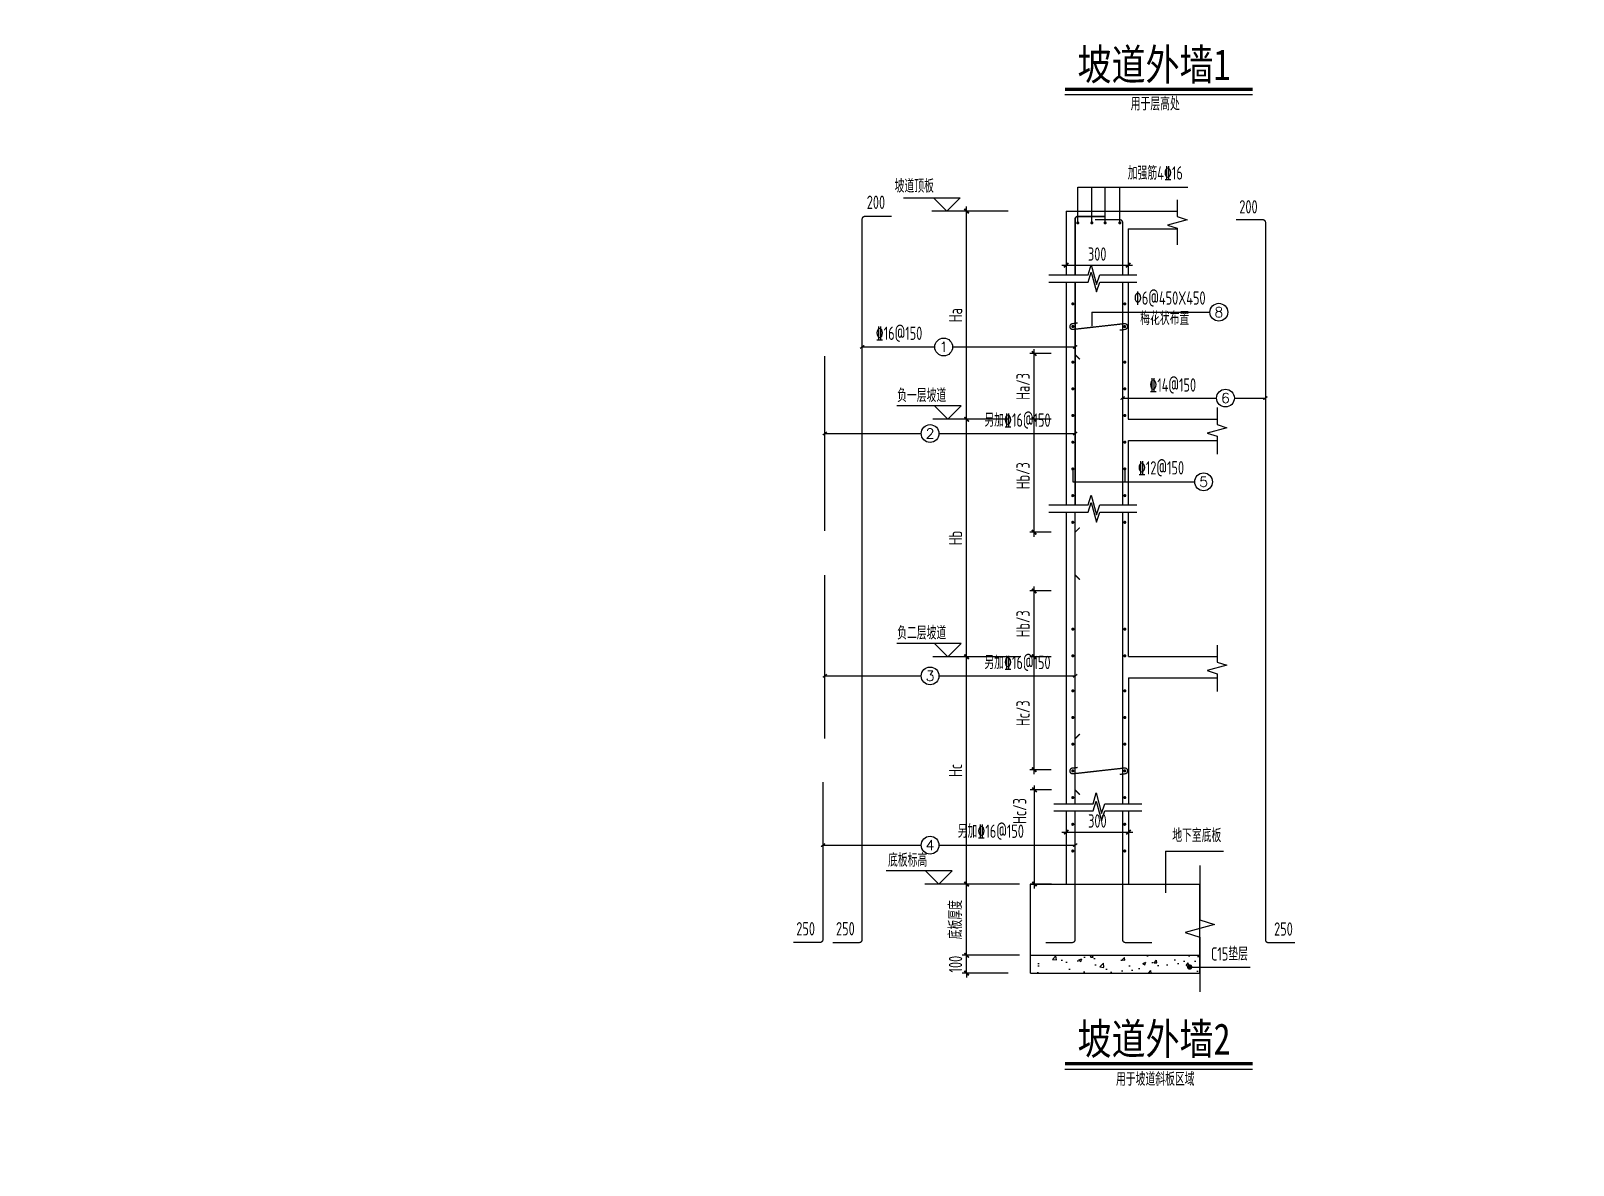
# Model space of a CAD drawing. Extents: x -351812 to 1760238, y -3195696 to 63241.
# Drawn here: x 312764 to 347414, y -1681449 to -1655957 of the extents above; entities that cross this region are included whole.
import ezdxf
from ezdxf.enums import TextEntityAlignment as Align

# ---------------------------------------------------------------- set-up
doc = ezdxf.new("R2010")
doc.units = 0
doc.header["$LTSCALE"] = 1000
doc.header["$MEASUREMENT"] = 0
for name, color, linetype in [('AXIS', 3, 'Continuous'), ('AXIS_TEXT', 7, 'Continuous'), ('DIM', 3, 'Continuous'), ('DWALL', 51, 'Continuous'), ('REIN', 1, 'Continuous'), ('TEXT', 7, 'Continuous'), ('THIN', 7, 'Continuous'), ('TITL', 100, 'Continuous'), ('WALL', 2, 'Continuous')]:
    doc.layers.add(name, color=color, linetype=linetype)
doc.styles.add('COMPLEX', font='COMPLEX')
doc.styles.add('TSSD_Dimension', font='tssdeng.shx', dxfattribs={"width": 0.7, "bigfont": 'hztxt.shx'})
doc.styles.add('TSSD_Rein', font='tssdeng.shx', dxfattribs={"width": 0.7, "bigfont": 'hztxt.shx'})
doc.styles.add('黑体', font='simhei.ttf')
doc.dimstyles.new('TSAN_50_100', dxfattribs={"dimtxt": 350, "dimasz": 100, "dimexe": 100, "dimexo": 250, "dimgap": 100, "dimtad": 2, "dimlfac": 0.5, "dimzin": 0, "dimdsep": 46, "dimtxsty": 'TSSD_Dimension', "dimblk": 'CLOSEDBLANK', "dimblk1": 'CLOSEDBLANK', "dimblk2": 'CLOSEDBLANK', "dimcen": 0, "dimdle": 100, "dimclrt": 7, "dimadec": 0, "dimazin": 0, "dimtfac": 1, "dimtdec": 0, "dimtix": 1, "dimtmove": 2, "dimatfit": 3, "dimldrblk": 'CLOSEDBLANK', "dimfxl": 1, "dimtolj": 1, "dimtzin": 0, "dimarcsym": 0})
doc.dimstyles.new('TSSD_100_100', dxfattribs={"dimtxt": 300, "dimasz": 100, "dimexe": 100, "dimexo": 250, "dimgap": 100, "dimtad": 1, "dimdec": 0, "dimzin": 0, "dimdsep": 46, "dimtxsty": 'TSSD_Dimension', "dimblk": 'ARCHTICK', "dimblk1": 'ARCHTICK', "dimblk2": 'ARCHTICK', "dimcen": 0, "dimdle": 100, "dimclrt": 7, "dimadec": 0, "dimazin": 0, "dimtfac": 1, "dimtdec": 0, "dimtix": 1, "dimtmove": 2, "dimatfit": 3, "dimfxl": 1, "dimtolj": 1, "dimtzin": 0, "dimarcsym": 0})
doc.dimstyles.new('TSSD_25_100', dxfattribs={"dimtxt": 300, "dimasz": 100, "dimexe": 100, "dimexo": 250, "dimgap": 100, "dimtad": 1, "dimdec": 0, "dimlfac": 0.25, "dimzin": 0, "dimdsep": 46, "dimtxsty": 'TSSD_Dimension', "dimblk": 'ARCHTICK', "dimblk1": 'ARCHTICK', "dimblk2": 'ARCHTICK', "dimcen": 0, "dimdle": 100, "dimclrt": 7, "dimadec": 0, "dimazin": 0, "dimtfac": 1, "dimtdec": 0, "dimtix": 1, "dimtmove": 2, "dimatfit": 3, "dimfxl": 1, "dimtolj": 1, "dimtzin": 0, "dimarcsym": 0})

# ---------------------------------------------------------------- blocks, each defined once
blk = doc.blocks.new('_ClosedBlank')
at = {"color": 0}
blk.add_lwpolyline([(0, 0, 0, 0.658, 0), (-2.5, 0, 0.658, 0.658, 0)], format="xyseb", dxfattribs=at)
blk = doc.blocks.new('*D231')
at = {"layer": 'Defpoints', "color": 0, "transparency": 16777216}
for p in [(659355, -1615724), (662275, -1615484), (663898, -1616441), (660231, -1617603), (666712, -1629133)]:
    blk.add_point(p, dxfattribs=at)
at = {"layer": 'DIM', "color": 0, "lineweight": -2, "transparency": 16777216}
blk.add_line((663844, -1616197), (663588, -1615040), dxfattribs=at)
blk.add_arc((667720, -1633681), 18994, 102.8017, 114.6769, dxfattribs=at)
at = {"layer": 'DIM', "color": 0, "lineweight": -2, "transparency": 16777216, "xscale": 100, "yscale": 100, "zscale": 100}
for p, rotation in [((663609, -1615137), 12.65083856038413), ((659700, -1616464), 204.8277665480885)]:
    blk.add_blockref('_ClosedBlank', p, dxfattribs=dict(at, rotation=rotation))
blk = doc.blocks.new('*D232')
at = {"layer": 'Defpoints', "color": 0, "transparency": 16777216}
for p in [(659355, -1615724), (657265, -1617487), (660231, -1617603), (653938, -1621626), (662721, -1631210)]:
    blk.add_point(p, dxfattribs=at)
at = {"layer": 'DIM', "color": 0, "lineweight": -2, "transparency": 16777216}
blk.add_line((653769, -1621442), (652965, -1620564), dxfattribs=at)
blk.add_arc((670550, -1639755), 25929, 115.1996, 132.279, dxfattribs=at)
at = {"layer": 'DIM', "color": 0, "lineweight": -2, "transparency": 16777216, "xscale": 100, "yscale": 100, "zscale": 100}
for p, rotation in [((659600, -1616250), 25.08907469892054), ((653032, -1620637), 222.3895292375906)]:
    blk.add_blockref('_ClosedBlank', p, dxfattribs=dict(at, rotation=rotation))
blk = doc.blocks.new('_ArchTick')
at = {"color": 0, "linetype": 'ByBlock', "const_width": 0.4}
blk.add_lwpolyline([(-0.5, -0.5), (0.5, 0.5)], dxfattribs=at)
blk = doc.blocks.new('*D327')
at = {"layer": 'Defpoints', "color": 0, "transparency": 16777216}
for p in [(333788, -1670025), (335240, -1670025), (334974, -1675132)]:
    blk.add_point(p, dxfattribs=at)
at = {"layer": 'DIM', "color": 0, "lineweight": -2, "transparency": 16777216}
for p, q in [((334990, -1670025), (333688, -1670025)), ((333788, -1675232), (333788, -1669925)), ((334724, -1675132), (333688, -1675132))]:
    blk.add_line(p, q, dxfattribs=at)
at = {"layer": 'DIM', "color": 0, "lineweight": -2, "transparency": 16777216, "xscale": 100, "yscale": 100, "zscale": 100}
for p, rotation in [((333788, -1670025), 90), ((333788, -1675132), 270)]:
    blk.add_blockref('_ArchTick', p, dxfattribs=dict(at, rotation=rotation))
at = {"layer": 'DIM', "color": 7, "transparency": 16777216, "insert": (333538, -1672578), "char_height": 300, "attachment_point": 5, "rotation": 90, "style": 'TSSD_Dimension'}
blk.add_mtext('\\A1;Hc', dxfattribs=at)
blk = doc.blocks.new('*D328')
at = {"layer": 'Defpoints', "color": 0, "transparency": 16777216}
for p in [(333788, -1660008), (334974, -1660008), (334974, -1664688)]:
    blk.add_point(p, dxfattribs=at)
at = {"layer": 'DIM', "color": 0, "lineweight": -2, "transparency": 16777216}
for p, q in [((334724, -1660008), (333688, -1660008)), ((333788, -1664788), (333788, -1659908)), ((334724, -1664688), (333688, -1664688))]:
    blk.add_line(p, q, dxfattribs=at)
at = {"layer": 'DIM', "color": 0, "lineweight": -2, "transparency": 16777216, "xscale": 100, "yscale": 100, "zscale": 100}
for p, rotation in [((333788, -1660008), 90), ((333788, -1664688), 270)]:
    blk.add_blockref('_ArchTick', p, dxfattribs=dict(at, rotation=rotation))
at = {"layer": 'DIM', "color": 7, "transparency": 16777216, "insert": (333538, -1662348), "char_height": 300, "attachment_point": 5, "rotation": 90, "style": 'TSSD_Dimension'}
blk.add_mtext('\\A1;Ha', dxfattribs=at)
blk = doc.blocks.new('*D329')
at = {"layer": 'Defpoints', "color": 0, "transparency": 16777216}
for p in [(333788, -1676732), (334974, -1676732), (334974, -1677132)]:
    blk.add_point(p, dxfattribs=at)
at = {"layer": 'DIM', "color": 0, "lineweight": -2, "transparency": 16777216}
for p, q in [((333788, -1676732), (333788, -1676632)), ((334724, -1676732), (333688, -1676732)), ((333788, -1677132), (333788, -1676732)), ((334724, -1677132), (333688, -1677132)), ((333788, -1677132), (333788, -1677232))]:
    blk.add_line(p, q, dxfattribs=at)
at = {"layer": 'DIM', "color": 0, "lineweight": -2, "transparency": 16777216, "xscale": 100, "yscale": 100, "zscale": 100}
for p, rotation in [((333788, -1676732), 270), ((333788, -1677132), 90)]:
    blk.add_blockref('_ArchTick', p, dxfattribs=dict(at, rotation=rotation))
at = {"layer": 'DIM', "color": 7, "transparency": 16777216, "insert": (333538, -1676932), "char_height": 300, "attachment_point": 5, "rotation": 90, "style": 'TSSD_Dimension'}
blk.add_mtext('\\A1;100', dxfattribs=at)
blk = doc.blocks.new('*D330')
at = {"layer": 'Defpoints', "color": 0, "transparency": 16777216}
for p in [(335305, -1664686), (335940, -1664686), (335940, -1667226)]:
    blk.add_point(p, dxfattribs=at)
at = {"layer": 'DIM', "color": 0, "lineweight": -2, "transparency": 16777216}
for p, q in [((335305, -1667326), (335305, -1664586)), ((335690, -1664686), (335205, -1664686)), ((335690, -1667226), (335205, -1667226))]:
    blk.add_line(p, q, dxfattribs=at)
at = {"layer": 'DIM', "color": 0, "lineweight": -2, "transparency": 16777216, "xscale": 100, "yscale": 100, "zscale": 100}
for p, rotation in [((335305, -1664686), 90), ((335305, -1667226), 270)]:
    blk.add_blockref('_ArchTick', p, dxfattribs=dict(at, rotation=rotation))
at = {"layer": 'DIM', "color": 7, "transparency": 16777216, "insert": (335055, -1665956), "char_height": 300, "attachment_point": 5, "rotation": 90, "style": 'TSSD_Dimension'}
blk.add_mtext('\\A1;Hb/3', dxfattribs=at)
blk = doc.blocks.new('*D331')
at = {"layer": 'Defpoints', "color": 0, "transparency": 16777216}
for p in [(335305, -1663209), (335940, -1663209), (335940, -1664686)]:
    blk.add_point(p, dxfattribs=at)
at = {"layer": 'DIM', "color": 0, "lineweight": -2, "transparency": 16777216}
for p, q in [((335305, -1664786), (335305, -1663109)), ((335690, -1663209), (335205, -1663209)), ((335690, -1664686), (335205, -1664686))]:
    blk.add_line(p, q, dxfattribs=at)
at = {"layer": 'DIM', "color": 0, "lineweight": -2, "transparency": 16777216, "xscale": 100, "yscale": 100, "zscale": 100}
for p, rotation in [((335305, -1663209), 90), ((335305, -1664686), 270)]:
    blk.add_blockref('_ArchTick', p, dxfattribs=dict(at, rotation=rotation))
at = {"layer": 'DIM', "color": 7, "transparency": 16777216, "insert": (335055, -1663948), "char_height": 300, "attachment_point": 5, "rotation": 90, "style": 'TSSD_Dimension'}
blk.add_mtext('\\A1;Ha/3', dxfattribs=at)
blk = doc.blocks.new('*D332')
at = {"layer": 'Defpoints', "color": 0, "transparency": 16777216}
for p in [(335312, -1673014), (335947, -1673014), (335947, -1675132)]:
    blk.add_point(p, dxfattribs=at)
at = {"layer": 'DIM', "color": 0, "lineweight": -2, "transparency": 16777216}
for p, q in [((335697, -1673014), (335212, -1673014)), ((335312, -1675232), (335312, -1672914)), ((335697, -1675132), (335212, -1675132))]:
    blk.add_line(p, q, dxfattribs=at)
at = {"layer": 'DIM', "color": 0, "lineweight": -2, "transparency": 16777216, "xscale": 100, "yscale": 100, "zscale": 100}
for p, rotation in [((335312, -1673014), 90), ((335312, -1675132), 270)]:
    blk.add_blockref('_ArchTick', p, dxfattribs=dict(at, rotation=rotation))
at = {"layer": 'DIM', "color": 7, "transparency": 16777216, "insert": (334979, -1673489), "char_height": 300, "attachment_point": 5, "rotation": 90, "style": 'TSSD_Dimension'}
blk.add_mtext('\\A1;Hc/3', dxfattribs=at)
blk = doc.blocks.new('_AXISO')
blk.add_circle((0, 0), 0.5)
at = {"layer": 'AXIS_TEXT', "style": 'COMPLEX', "width": 1.041667}
blk.add_attdef('A', text='', height=0.56, dxfattribs=at).set_placement((-0.25, -0.28), (0.25, -0.28), align=Align.FIT)
blk = doc.blocks.new('*D333')
at = {"layer": 'Defpoints', "color": 0, "transparency": 16777216}
for p in [(336025, -1673569), (337425, -1673569), (337425, -1673964)]:
    blk.add_point(p, dxfattribs=at)
at = {"layer": 'DIM', "color": 0, "lineweight": -2, "transparency": 16777216}
for p, q in [((336025, -1673819), (336025, -1674064)), ((337425, -1673819), (337425, -1674064)), ((335925, -1673964), (337525, -1673964))]:
    blk.add_line(p, q, dxfattribs=at)
at = {"layer": 'DIM', "color": 0, "lineweight": -2, "transparency": 16777216, "xscale": 100, "yscale": 100, "zscale": 100, "rotation": 180}
blk.add_blockref('_ArchTick', (336025, -1673964), dxfattribs=at)
at = {"layer": 'DIM', "color": 0, "lineweight": -2, "transparency": 16777216, "xscale": 100, "yscale": 100, "zscale": 100}
blk.add_blockref('_ArchTick', (337425, -1673964), dxfattribs=at)
at = {"layer": 'DIM', "color": 7, "transparency": 16777216, "insert": (336725, -1673714), "char_height": 300, "attachment_point": 5, "style": 'TSSD_Dimension'}
blk.add_mtext('\\A1;300', dxfattribs=at)
blk = doc.blocks.new('*D334')
at = {"layer": 'Defpoints', "color": 0, "transparency": 16777216}
for p in [(333788, -1675132), (335224, -1675132), (335224, -1676732)]:
    blk.add_point(p, dxfattribs=at)
at = {"layer": 'DIM', "color": 0, "lineweight": -2, "transparency": 16777216}
for p, q in [((334974, -1675132), (333688, -1675132)), ((333788, -1676832), (333788, -1675032)), ((334974, -1676732), (333688, -1676732))]:
    blk.add_line(p, q, dxfattribs=at)
at = {"layer": 'DIM', "color": 0, "lineweight": -2, "transparency": 16777216, "xscale": 100, "yscale": 100, "zscale": 100}
for p, rotation in [((333788, -1675132), 90), ((333788, -1676732), 270)]:
    blk.add_blockref('_ArchTick', p, dxfattribs=dict(at, rotation=rotation))
at = {"layer": 'DIM', "color": 7, "transparency": 16777216, "insert": (333538, -1675932), "char_height": 300, "attachment_point": 5, "rotation": 90, "style": 'TSSD_Dimension'}
blk.add_mtext('\\A1;底板厚度', dxfattribs=at)
blk = doc.blocks.new('*D335')
at = {"layer": 'Defpoints', "color": 0, "transparency": 16777216}
for p in [(336025, -1660829), (337417, -1660829), (337417, -1661224)]:
    blk.add_point(p, dxfattribs=at)
at = {"layer": 'DIM', "color": 0, "lineweight": -2, "transparency": 16777216}
for p, q in [((336025, -1661079), (336025, -1661324)), ((337417, -1661079), (337417, -1661324)), ((335925, -1661224), (337517, -1661224))]:
    blk.add_line(p, q, dxfattribs=at)
at = {"layer": 'DIM', "color": 0, "lineweight": -2, "transparency": 16777216, "xscale": 100, "yscale": 100, "zscale": 100, "rotation": 180}
blk.add_blockref('_ArchTick', (336025, -1661224), dxfattribs=at)
at = {"layer": 'DIM', "color": 0, "lineweight": -2, "transparency": 16777216, "xscale": 100, "yscale": 100, "zscale": 100}
blk.add_blockref('_ArchTick', (337417, -1661224), dxfattribs=at)
at = {"layer": 'DIM', "color": 7, "transparency": 16777216, "insert": (336721, -1660974), "char_height": 300, "attachment_point": 5, "style": 'TSSD_Dimension'}
blk.add_mtext('\\A1;300', dxfattribs=at)
blk = doc.blocks.new('*D336')
at = {"layer": 'Defpoints', "color": 0, "transparency": 16777216}
for p in [(333788, -1664688), (334974, -1664688), (334990, -1670025)]:
    blk.add_point(p, dxfattribs=at)
at = {"layer": 'DIM', "color": 0, "lineweight": -2, "transparency": 16777216}
for p, q in [((333788, -1670125), (333788, -1664588)), ((334724, -1664688), (333688, -1664688)), ((334740, -1670025), (333688, -1670025))]:
    blk.add_line(p, q, dxfattribs=at)
at = {"layer": 'DIM', "color": 0, "lineweight": -2, "transparency": 16777216, "xscale": 100, "yscale": 100, "zscale": 100}
for p, rotation in [((333788, -1664688), 90), ((333788, -1670025), 270)]:
    blk.add_blockref('_ArchTick', p, dxfattribs=dict(at, rotation=rotation))
at = {"layer": 'DIM', "color": 7, "transparency": 16777216, "insert": (333538, -1667356), "char_height": 300, "attachment_point": 5, "rotation": 90, "style": 'TSSD_Dimension'}
blk.add_mtext('\\A1;Hb', dxfattribs=at)
blk = doc.blocks.new('*D337')
at = {"layer": 'Defpoints', "color": 0, "transparency": 16777216}
for p in [(335305, -1670023), (335940, -1670023), (335940, -1672562)]:
    blk.add_point(p, dxfattribs=at)
at = {"layer": 'DIM', "color": 0, "lineweight": -2, "transparency": 16777216}
for p, q in [((335690, -1670023), (335205, -1670023)), ((335305, -1672662), (335305, -1669923)), ((335690, -1672562), (335205, -1672562))]:
    blk.add_line(p, q, dxfattribs=at)
at = {"layer": 'DIM', "color": 0, "lineweight": -2, "transparency": 16777216, "xscale": 100, "yscale": 100, "zscale": 100}
for p, rotation in [((335305, -1670023), 90), ((335305, -1672562), 270)]:
    blk.add_blockref('_ArchTick', p, dxfattribs=dict(at, rotation=rotation))
at = {"layer": 'DIM', "color": 7, "transparency": 16777216, "insert": (335055, -1671293), "char_height": 300, "attachment_point": 5, "rotation": 90, "style": 'TSSD_Dimension'}
blk.add_mtext('\\A1;Hc/3', dxfattribs=at)
blk = doc.blocks.new('*D338')
at = {"layer": 'Defpoints', "color": 0, "transparency": 16777216}
for p in [(335305, -1668546), (335940, -1668546), (335940, -1670023)]:
    blk.add_point(p, dxfattribs=at)
at = {"layer": 'DIM', "color": 0, "lineweight": -2, "transparency": 16777216}
for p, q in [((335690, -1668546), (335205, -1668546)), ((335305, -1670123), (335305, -1668446)), ((335690, -1670023), (335205, -1670023))]:
    blk.add_line(p, q, dxfattribs=at)
at = {"layer": 'DIM', "color": 0, "lineweight": -2, "transparency": 16777216, "xscale": 100, "yscale": 100, "zscale": 100}
for p, rotation in [((335305, -1668546), 90), ((335305, -1670023), 270)]:
    blk.add_blockref('_ArchTick', p, dxfattribs=dict(at, rotation=rotation))
at = {"layer": 'DIM', "color": 7, "transparency": 16777216, "insert": (335055, -1669284), "char_height": 300, "attachment_point": 5, "rotation": 90, "style": 'TSSD_Dimension'}
blk.add_mtext('\\A1;Hb/3', dxfattribs=at)

msp = doc.modelspace()

# ---------------------------------------------------------------- hatches: boundary and pattern name
at = {"layer": 'DWALL', "linetype": 'Continuous'}
h = msp.add_hatch(dxfattribs=at)
h.set_pattern_fill('混凝土', color=2, scale=100, style=0)
h.set_pattern_definition([(50, (309033.4, -1672886.65), (717.26, -62.752), [75, -825]), (355, (309033.4, -1672886.65), (-138.751, 752.192), [60, -660]), (100.4514, (309093.2, -1672891.9), (578.51, 689.44), [63.74, -701.142]), (46.1842, (309033.4, -1672686.65), (1067.24, -165.52), [112.5, -1237.5]), (96.6356, (309122.3, -1672700.4), (934.663, 974.118), [95.61, -1051.713]), (351.184, (309033.4, -1672686.6), (934.66, 974.12), [90, -990]), (21, (309133.4, -1672736.65), (596.907, -402.619), [75, -825]), (326, (309133.4, -1672736.65), (243.315, 725.15), [60, -660]), (71.4514, (309183.15, -1672770.2), (840.223, 322.53), [63.74, -701.142]), (37.5, (309033.4, -1672886.65), (12.1599, 332.8939), [0, -652, 0, -670, 0, -662.5]), (7.5, (309033.4, -1672886.65), (263.0695, 394.4117), [0, -382, 0, -637, 0, -252.5]), (327.5, (308810.4, -1672886.65), (533.8224, -22.5549), [0, -250, 0, -780, 0, -1035]), (317.5, (308710.4, -1672886.65), (583.186, 100.105), [0, -325, 0, -518, 0, -735])])
h.paths.add_polyline_path([(335224.318, -1676732.054), (335224.318, -1677132.054), (337224.521, -1677132.054), (337224.521, -1676732.054)])
h.paths.add_polyline_path([(339024.725, -1676732.054), (337224.521, -1676732.054), (337224.521, -1677132.054), (339024.725, -1677132.054)])

# ---------------------------------------------------------------- linework, layer by layer
at = {"layer": 'DIM'}
for p, q in [((333951.029, -1660007.864), (333006.955, -1660007.864)), ((334097.769, -1664688.077), (333026.131, -1664688.077)), ((334097.769, -1670024.815), (333026.131, -1670024.815)), ((334029.42, -1675132.054), (332846.411, -1675132.054))]:
    msp.add_line(p, q, dxfattribs=at)
at = {"layer": 'DWALL', "color": 2, "linetype": 'Continuous'}
for p, q in [((336024.521, -1660007.864), (336024.521, -1661439.662)), ((336024.521, -1660007.864), (338518.831, -1660007.864)), ((337416.521, -1660407.864), (338518.831, -1660407.864)), ((337416.521, -1660407.864), (337416.521, -1661439.662)), ((336024.521, -1661603.532), (336024.521, -1666611.594)), ((337416.521, -1661603.532), (337416.521, -1664684.035)), ((337416.521, -1664684.035), (339413.583, -1664684.035)), ((337416.521, -1665164.035), (337416.521, -1666611.594)), ((337424.521, -1665164.035), (339413.583, -1665164.035)), ((336024.521, -1666775.463), (336024.521, -1667176.188)), ((337416.521, -1666775.463), (337416.521, -1670020.773)), ((336024.521, -1667176.188), (336024.521, -1673325.366)), ((337424.521, -1670020.773), (339413.583, -1670020.773)), ((337424.521, -1670500.773), (337424.521, -1673325.366)), ((337424.521, -1670500.773), (339413.583, -1670500.773)), ((336024.521, -1673489.236), (336024.521, -1675132.054)), ((337424.521, -1673489.236), (337424.521, -1675132.054)), ((335224.318, -1675132.054), (339024.725, -1675132.054)), ((335224.318, -1677132.054), (335224.318, -1675132.054)), ((339024.725, -1677132.054), (339024.725, -1675132.054)), ((335224.318, -1676732.054), (339024.725, -1676732.054)), ((335224.318, -1677132.054), (339024.725, -1677132.054))]:
    msp.add_line(p, q, dxfattribs=at)
for points in [[(338518.831, -1659753.312), (338518.831, -1660131.281), (338738.831, -1660201.281), (338298.831, -1660321.281), (338518.831, -1660391.281), (338518.831, -1660765.98)], [(335635.438, -1661439.662), (336517.954, -1661439.662), (336587.954, -1661219.662), (336707.954, -1661659.662), (336777.954, -1661439.662), (337613.898, -1661439.662)], [(335635.438, -1661603.532), (336517.954, -1661603.532), (336587.954, -1661383.532), (336707.954, -1661823.532), (336777.954, -1661603.532), (337613.898, -1661603.532)], [(339413.583, -1664424.988), (339413.583, -1664807.452), (339633.583, -1664877.452), (339193.583, -1664997.452), (339413.583, -1665067.452), (339413.583, -1665470.212)], [(335635.438, -1666611.594), (336517.954, -1666611.594), (336587.954, -1666391.594), (336707.954, -1666831.594), (336777.954, -1666611.594), (337613.898, -1666611.594)], [(335635.438, -1666775.463), (336517.954, -1666775.463), (336587.954, -1666555.463), (336707.954, -1666995.463), (336777.954, -1666775.463), (337613.898, -1666775.463)], [(339413.583, -1669761.726), (339413.583, -1670144.19), (339633.583, -1670214.19), (339193.583, -1670334.19), (339413.583, -1670404.19), (339413.583, -1670806.95)], [(335746.827, -1673325.366), (336629.343, -1673325.366), (336699.343, -1673079.933), (336819.343, -1673545.366), (336889.343, -1673325.366), (337725.288, -1673325.366)], [(335746.827, -1673489.236), (336629.343, -1673489.236), (336699.343, -1673269.236), (336819.343, -1673709.236), (336889.343, -1673489.236), (337725.288, -1673489.236)]]:
    msp.add_lwpolyline(points, dxfattribs=at)
at = {"layer": 'REIN', "linetype": 'Continuous', "const_width": 30}
for points in [[(332103.705, -1660127.614), (331503.705, -1660127.614, 0.414213562), (331439.705, -1660191.614), (331439.705, -1676382.396, -0.414213562), (331375.705, -1676446.396), (330775.705, -1676446.396)], [(336670.149, -1660200.871), (337227.658, -1660200.871, -0.414213562), (337291.658, -1660264.871), (337291.658, -1661439.662)], [(339839.286, -1660201.688), (340439.286, -1660201.688, -0.414213562), (340503.286, -1660265.688), (340503.286, -1670008.618)], [(341167.286, -1676448.548), (340567.286, -1676448.548, -0.414213562), (340503.286, -1676384.548), (340503.286, -1668375.767)], [(336224.521, -1673489.236), (336224.521, -1676382.396, -0.414213562), (336160.521, -1676446.396), (335560.521, -1676446.396)], [(337291.658, -1673489.236), (337291.658, -1676382.396, 0.414213562), (337355.658, -1676446.396), (337955.658, -1676446.396)]]:
    msp.add_lwpolyline(points, format="xyb", dxfattribs=at)
at = {"layer": 'REIN'}
for points, const_width in [([(336905.045, -1660127.614), (336288.521, -1660127.614, 0.414213562), (336224.521, -1660191.614), (336224.521, -1661439.662)], 35), ([(336282.867, -1662522.269), (336163.966, -1662538.476, 0.999930724), (336181.515, -1662667.286), (337328.871, -1662538.476, -1.000069281), (337346.42, -1662667.286), (337227.519, -1662683.493)], 30), ([(336284.766, -1672511.141), (336165.511, -1672524.492, 0.99996194), (336179.97, -1672653.686), (337333.948, -1672524.492, -1.000038061), (337348.407, -1672653.686), (337229.152, -1672667.037)], 30), ([(330560.139, -1672836.235), (330560.139, -1676377.133, -0.414213562), (330496.139, -1676441.133), (329896.139, -1676441.133)], 30), ([(336224.521, -1673489.236), (336224.521, -1676382.396, -0.414213562), (336160.521, -1676446.396), (335560.889, -1676446.396)], 30)]:
    msp.add_lwpolyline(points, format="xyb", dxfattribs=dict(at, const_width=const_width))
at = {"layer": 'REIN', "color": 1, "linetype": 'Continuous', "const_width": 35}
for points in [[(336266.679, -1660273.838, 1), (336301.679, -1660273.838, 1)], [(336584.63, -1660273.838, 1), (336619.63, -1660273.838, 1)], [(336881.519, -1660273.838, 1), (336916.519, -1660273.838, 1)], [(337211.515, -1660273.838, 1), (337246.515, -1660273.838, 1)], [(336155.241, -1662094.397, 1), (336190.241, -1662094.397, 1)], [(337324.912, -1662094.397, 1), (337359.912, -1662094.397, 1)], [(336155.241, -1662602.881, 1), (336190.241, -1662602.881, 1)], [(337320.145, -1662602.881, 1), (337355.145, -1662602.881, 1)], [(336155.241, -1663402.881, 1), (336190.241, -1663402.881, 1)], [(337324.912, -1663402.881, 1), (337359.912, -1663402.881, 1)], [(336155.241, -1664002.881, 1), (336190.241, -1664002.881, 1)], [(337324.912, -1664002.881, 1), (337359.912, -1664002.881, 1)], [(336155.241, -1664602.881, 1), (336190.241, -1664602.881, 1)], [(337324.912, -1664602.881, 1), (337359.912, -1664602.881, 1)], [(336155.241, -1665202.881, 1), (336190.241, -1665202.881, 1)], [(337324.912, -1665202.881, 1), (337359.912, -1665202.881, 1)], [(336155.241, -1665802.881, 1), (336190.241, -1665802.881, 1)], [(337324.912, -1665802.881, 1), (337359.912, -1665802.881, 1)], [(336155.241, -1666402.881, 1), (336190.241, -1666402.881, 1)], [(337324.912, -1666402.881, 1), (337359.912, -1666402.881, 1)], [(336155.241, -1667002.881, 1), (336190.241, -1667002.881, 1)], [(337324.912, -1667002.881, 1), (337359.912, -1667002.881, 1)], [(336155.241, -1669402.881, 1), (336190.241, -1669402.881, 1)], [(337323.677, -1669402.881, 1), (337358.677, -1669402.881, 1)], [(336155.241, -1670002.881, 1), (336190.241, -1670002.881, 1)], [(337323.677, -1670002.881, 1), (337358.677, -1670002.881, 1)], [(336155.241, -1670789.089, 1), (336190.241, -1670789.089, 1)], [(337323.677, -1670789.089, 1), (337358.677, -1670789.089, 1)], [(336155.241, -1671389.089, 1), (336190.241, -1671389.089, 1)], [(337323.677, -1671389.089, 1), (337358.677, -1671389.089, 1)], [(336155.241, -1671989.089, 1), (336190.241, -1671989.089, 1)], [(337323.677, -1671989.089, 1), (337358.677, -1671989.089, 1)], [(336155.241, -1672589.089, 1), (336190.241, -1672589.089, 1)], [(337323.677, -1672589.089, 1), (337358.677, -1672589.089, 1)], [(336155.241, -1673189.089, 1), (336190.241, -1673189.089, 1)], [(337323.677, -1673189.089, 1), (337358.677, -1673189.089, 1)], [(336155.241, -1673789.089, 1), (336190.241, -1673789.089, 1)], [(337323.677, -1673789.089, 1), (337358.677, -1673789.089, 1)], [(336155.241, -1674389.089, 1), (336190.241, -1674389.089, 1)], [(337323.677, -1674389.089, 1), (337358.677, -1674389.089, 1)]]:
    msp.add_lwpolyline(points, format="xyb", close=True, dxfattribs=at)
at = {"layer": 'REIN'}
for points, const_width in [([(336224.521, -1661603.532), (336224.521, -1666611.594)], 35), ([(336224.521, -1666611.594), (336224.521, -1663232.783), (336330.587, -1663338.849)], 30), ([(330601.876, -1667198.561), (330601.876, -1663266.356)], 30), ([(336330.587, -1667119.491), (336224.521, -1667225.557), (336224.521, -1666775.463)], 30), ([(330601.876, -1671864.614), (330601.876, -1668185.017)], 30), ([(336330.587, -1668291.083), (336224.521, -1668185.017), (336224.521, -1668635.111)], 30), ([(336330.587, -1671758.548), (336224.521, -1671864.614), (336224.521, -1671414.52)], 30), ([(336330.587, -1673120.503), (336224.521, -1673014.437), (336224.521, -1673325.366)], 30)]:
    msp.add_lwpolyline(points, dxfattribs=dict(at, const_width=const_width))
at = {"layer": 'REIN', "linetype": 'Continuous', "const_width": 30}
for points in [[(337291.658, -1661603.532), (337291.658, -1666611.594)], [(336224.521, -1666775.463), (336224.521, -1673325.366)], [(337291.658, -1666775.463), (337291.658, -1673325.366)]]:
    msp.add_lwpolyline(points, dxfattribs=at)
at = {"layer": 'TEXT'}
for p, q in [((336284.179, -1659470.332), (338755.036, -1659470.332)), ((336284.179, -1660273.838), (336284.179, -1659470.332)), ((336602.13, -1660273.838), (336602.13, -1659470.332)), ((336899.019, -1660273.838), (336899.019, -1659470.332)), ((337229.015, -1660273.838), (337229.015, -1659470.332)), ((336603.719, -1662280.943), (339253.369, -1662280.943)), ((336603.719, -1662280.943), (336603.719, -1662595.886)), ((331439.705, -1663062.131), (333072.782, -1663062.131)), ((333472.782, -1663062.131), (336224.521, -1663062.131)), ((337291.658, -1664210.717), (339402.867, -1664210.717)), ((339802.867, -1664210.668), (340499.404, -1664210.668)), ((330600.159, -1665007.426), (332766.649, -1665007.426)), ((333166.649, -1665007.426), (336224.521, -1665007.426)), ((336172.741, -1665802.881), (336172.741, -1666092.255)), ((337342.412, -1665802.881), (337342.412, -1666092.255)), ((336172.741, -1666092.255), (338911.216, -1666092.255)), ((330600.159, -1670454.273), (332766.649, -1670454.273)), ((333166.649, -1670454.273), (336224.521, -1670454.273)), ((330560.139, -1674258.088), (332766.649, -1674258.088)), ((333166.649, -1674258.088), (336224.521, -1674258.088)), ((338258.669, -1674391.366), (338258.669, -1675330.057)), ((338258.669, -1674391.366), (339555.789, -1674391.366)), ((338798.721, -1676996.044), (340161.586, -1676996.044))]:
    msp.add_line(p, q, dxfattribs=at)
at = {"layer": 'TEXT', "const_width": 30}
for points in [[(331393.788, -1663095.73), (331485.621, -1663025.922)], [(336178.605, -1663097.035), (336270.438, -1663027.226)], [(337245.742, -1664245.621), (337337.575, -1664175.813)], [(340453.487, -1664245.572), (340545.32, -1664175.764)], [(330555.959, -1665041.026), (330647.792, -1664971.217)], [(336180.321, -1665041.026), (336272.154, -1664971.217)], [(330555.959, -1670487.873), (330647.792, -1670418.064)], [(336180.321, -1670487.873), (336272.154, -1670418.064)], [(330516.557, -1674291.217), (330608.391, -1674221.408)], [(336180.94, -1674291.217), (336272.773, -1674221.408)]]:
    msp.add_lwpolyline(points, dxfattribs=at)
at = {"layer": 'THIN'}
for p, q in [((332370.071, -1659707.864), (333643.922, -1659707.864)), ((333343.922, -1660007.864), (333043.922, -1659707.864)), ((333343.922, -1660007.864), (333643.922, -1659707.864)), ((333664.149, -1664388.077), (332216.624, -1664388.077)), ((333364.149, -1664688.077), (333064.149, -1664388.077)), ((333364.149, -1664688.077), (333664.149, -1664388.077)), ((333664.149, -1669724.815), (332216.624, -1669724.815)), ((333364.149, -1670024.815), (333064.149, -1669724.815)), ((333364.149, -1670024.815), (333664.149, -1669724.815)), ((333464.302, -1674832.054), (331982.733, -1674832.054)), ((333164.302, -1675132.054), (332864.302, -1674832.054)), ((333164.302, -1675132.054), (333464.302, -1674832.054))]:
    msp.add_line(p, q, dxfattribs=at)
msp.add_lwpolyline([(339024.725, -1674712.054), (339024.725, -1675937.054), (339354.725, -1676042.054), (338694.725, -1676222.054), (339024.725, -1676327.054), (339024.725, -1677552.054)], dxfattribs=at)
at = {"layer": 'TITL'}
for p, q in [((335994.976, -1657391.881), (340211.721, -1657391.881)), ((335994.976, -1679288.773), (340211.721, -1679288.773))]:
    msp.add_line(p, q, dxfattribs=at)
at = {"layer": 'TITL', "const_width": 80}
for points in [[(335994.976, -1657271.341), (340211.721, -1657271.341)], [(335994.976, -1679168.233), (340211.721, -1679168.233)]]:
    msp.add_lwpolyline(points, dxfattribs=at)
at = {"layer": 'WALL', "color": 7, "const_width": 59.405}
msp.add_lwpolyline([(338769.018, -1676996.044, 1), (338828.423, -1676996.044, 1)], format="xyb", close=True, dxfattribs=at)

# ---------------------------------------------------------------- block references
at = {"layer": 'AXIS'}
ref = msp.add_blockref('_AXISO', (339453.369, -1662280.894), dxfattribs=dict(at, xscale=400.000000020726, yscale=400.0000000207219, zscale=400.000000020726, rotation=0.01403527902547132))
ref.add_attrib('A', '8', dxfattribs={"layer": 'AXIS_TEXT', "height": 224, "rotation": 0.0140353, "style": 'COMPLEX', "width": 1.339286}).set_placement((339353.396, -1662392.919), (339553.396, -1662392.87), align=Align.FIT)
ref = msp.add_blockref('_AXISO', (333272.782, -1663062.131), dxfattribs=dict(at, xscale=400.000000020726, yscale=400.0000000207219, zscale=400.000000020726, rotation=0.01403527902547132))
ref.add_attrib('A', '1', dxfattribs={"layer": 'AXIS_TEXT', "height": 224, "rotation": 0.0140353, "style": 'COMPLEX', "width": 2.083333}).set_placement((333172.81, -1663174.155), (333372.81, -1663174.106), align=Align.FIT)
ref = msp.add_blockref('_AXISO', (339602.867, -1664210.668), dxfattribs=dict(at, xscale=400.000000020726, yscale=400.0000000207219, zscale=400.000000020726, rotation=0.01403527902547132))
ref.add_attrib('A', '6', dxfattribs={"layer": 'AXIS_TEXT', "height": 224, "rotation": 0.0140353, "style": 'COMPLEX', "width": 1.339286}).set_placement((339502.894, -1664322.692), (339702.894, -1664322.643), align=Align.FIT)
ref = msp.add_blockref('_AXISO', (332966.649, -1665007.426), dxfattribs=dict(at, xscale=400.000000020726, yscale=400.0000000207219, zscale=400.000000020726, rotation=0.01403527902547132))
ref.add_attrib('A', '2', dxfattribs={"layer": 'AXIS_TEXT', "height": 224, "rotation": 0.0140353, "style": 'COMPLEX', "width": 1.339286}).set_placement((332866.676, -1665119.45), (333066.676, -1665119.401), align=Align.FIT)
ref = msp.add_blockref('_AXISO', (339111.216, -1666092.206), dxfattribs=dict(at, xscale=400.000000020726, yscale=400.0000000207219, zscale=400.000000020726, rotation=0.01403527902547132))
ref.add_attrib('A', '5', dxfattribs={"layer": 'AXIS_TEXT', "height": 224, "rotation": 0.0140353, "style": 'COMPLEX', "width": 1.339286}).set_placement((339011.244, -1666204.23), (339211.244, -1666204.181), align=Align.FIT)
ref = msp.add_blockref('_AXISO', (332966.649, -1670454.273), dxfattribs=dict(at, xscale=400.000000020726, yscale=400.0000000207219, zscale=400.000000020726, rotation=0.01403527902547132))
ref.add_attrib('A', '3', dxfattribs={"layer": 'AXIS_TEXT', "height": 224, "rotation": 0.0140353, "style": 'COMPLEX', "width": 1.339286}).set_placement((332866.676, -1670566.297), (333066.676, -1670566.248), align=Align.FIT)
ref = msp.add_blockref('_AXISO', (332966.649, -1674258.088), dxfattribs=dict(at, xscale=400.000000020726, yscale=400.0000000207219, zscale=400.000000020726, rotation=0.01403527902547132))
ref.add_attrib('A', '4', dxfattribs={"layer": 'AXIS_TEXT', "height": 224, "rotation": 0.0140353, "style": 'COMPLEX', "width": 1.171875}).set_placement((332866.676, -1674370.112), (333066.676, -1674370.063), align=Align.FIT)

# ---------------------------------------------------------------- texts
at = {"layer": 'TEXT', "style": 'TSSD_Rein', "width": 0.7}
for s, p in [('用于层高处', (338026.024, -1657837.49)), ('加强筋4\x8416', (338026.024, -1659391.54)), ('200', (331750.36, -1660050.694)), ('200', (340119.447, -1660152.441)), ('%%1306@450X450', (338350.411, -1662202.152)), ('梅花状布置', (338238.678, -1662658.309)), ('%%13216@150', (332268.204, -1662994.183)), ('%%13214@150', (338417.215, -1664155.968)), ('另加\x8416@150', (334929.622, -1664944.983)), ('%%13212@150', (338153.987, -1666017.803)), ('另加\x8416@150', (334929.622, -1670391.83)), ('另加%%13216@150', (334331.412, -1674183.635)), ('地下室底板', (338958.368, -1674280.295)), ('250', (330170.928, -1676377.07)), ('250', (331064.023, -1676376.184)), ('250', (340906.314, -1676383.044)), ('C15垫层', (339692.76, -1676941.295)), ('用于坡道斜板区域', (338026.024, -1679755.65))]:
    msp.add_text(s, height=300, dxfattribs=at).set_placement(p, align=Align.BOTTOM_CENTER)
for s, p in [('坡道顶板', (332170.496, -1659594.595)), ('负一层坡道', (332227.165, -1664299.963)), ('负二层坡道', (332227.165, -1669636.702)), ('底板标高', (332022.182, -1674743.94))]:
    msp.add_text(s, height=300, dxfattribs=at).set_placement(p)
at = {"layer": 'TITL', "style": '黑体', "width": 0.8}
for s, p in [('坡道外墙1', (336279.71, -1657065.682)), ('坡道外墙2', (336279.71, -1678962.574))]:
    msp.add_text(s, height=700, dxfattribs=at).set_placement(p)

# ---------------------------------------------------------------- dimensions: what is measured, and where the dimension line sits
at = {"layer": 'DIM'}
for base, line1, picture, middle in [((662275.095, -1615484.171), ((666712.052, -1629132.592), (663898.334, -1616440.744)), '*D231', (108173.23, -1742611.821)), ((657265.378, -1617486.66), ((653937.829, -1621625.858), (662720.504, -1631210.461)), '*D232', (-351811.952, -1710113.804))]:
    dim = msp.add_angular_dim_2l(base=base, line1=line1, line2=((660230.569, -1617603.368), (659355.051, -1615723.981)), text=' ', dimstyle='TSAN_50_100', dxfattribs=at)
    dim.commit()
    dim.dimension.update_dxf_attribs({"geometry": picture, "text_midpoint": middle})
for base, p1, p2, text, picture, middle in [((333788.116, -1660007.864), (334974.318, -1664688.077), (334974.318, -1660007.864), 'Ha', '*D328', (333538.116, -1662347.971)), ((335305.358, -1663208.82), (335939.732, -1664686.356), (335939.732, -1663208.82), 'Ha/3', '*D331', (335055.358, -1663947.588)), ((333788.116, -1664688.077), (334990.083, -1670024.815), (334974.318, -1664688.077), 'Hb', '*D336', (333538.116, -1667356.446)), ((335305.358, -1668545.559), (335939.732, -1670023.094), (335939.732, -1668545.559), 'Hb/3', '*D338', (335055.358, -1669284.326)), ((333788.116, -1670024.815), (334974.318, -1675132.054), (335240.083, -1670024.815), 'Hc', '*D327', (333538.116, -1672578.435))]:
    dim = msp.add_linear_dim(base=base, p1=p1, p2=p2, angle=270, text=text, dimstyle='TSSD_100_100', dxfattribs=at)
    dim.commit()
    dim.dimension.update_dxf_attribs({"geometry": picture, "text_midpoint": middle})
for p1, p2, distance, text, dimstyle, picture, middle in [((336024.521, -1660828.824), (337416.521, -1660828.824), -394.743, '300', 'TSSD_25_100', '*D335', (336720.521, -1660973.567)), ((335939.732, -1667225.557), (335939.732, -1664686.356), 634.374, 'Hb/3', 'TSSD_100_100', '*D330', (335055.358, -1665955.956)), ((335939.732, -1672562.295), (335939.732, -1670023.094), 634.374, 'Hc/3', 'TSSD_100_100', '*D337', (335055.358, -1671292.695)), ((336024.521, -1673569.399), (337424.521, -1673569.399), -394.743, '300', 'TSSD_25_100', '*D333', (336724.521, -1673714.142)), ((335224.318, -1676732.054), (335224.318, -1675132.054), 1436.202, '底板厚度', 'TSSD_100_100', '*D334', (333538.116, -1675932.054)), ((334974.318, -1677132.054), (334974.318, -1676732.054), 1186.202, '100', 'TSSD_100_100', '*D329', (333538.116, -1676932.054))]:
    dim = msp.add_aligned_dim(p1=p1, p2=p2, distance=distance, text=text, dimstyle=dimstyle, dxfattribs=at)
    dim.commit()
    dim.dimension.update_dxf_attribs({"geometry": picture, "text_midpoint": middle})
dim = msp.add_linear_dim(base=(335312.384, -1673014.437), p1=(335946.758, -1675132.054), p2=(335946.758, -1673014.437), angle=90, text='Hc/3', dimstyle='TSSD_100_100', dxfattribs=at)
dim.commit()
dim.dimension.update_dxf_attribs({"geometry": '*D332', "text_midpoint": (334978.873, -1673489.274), "dimtype": 161})

doc.saveas('drawing.dxf')
